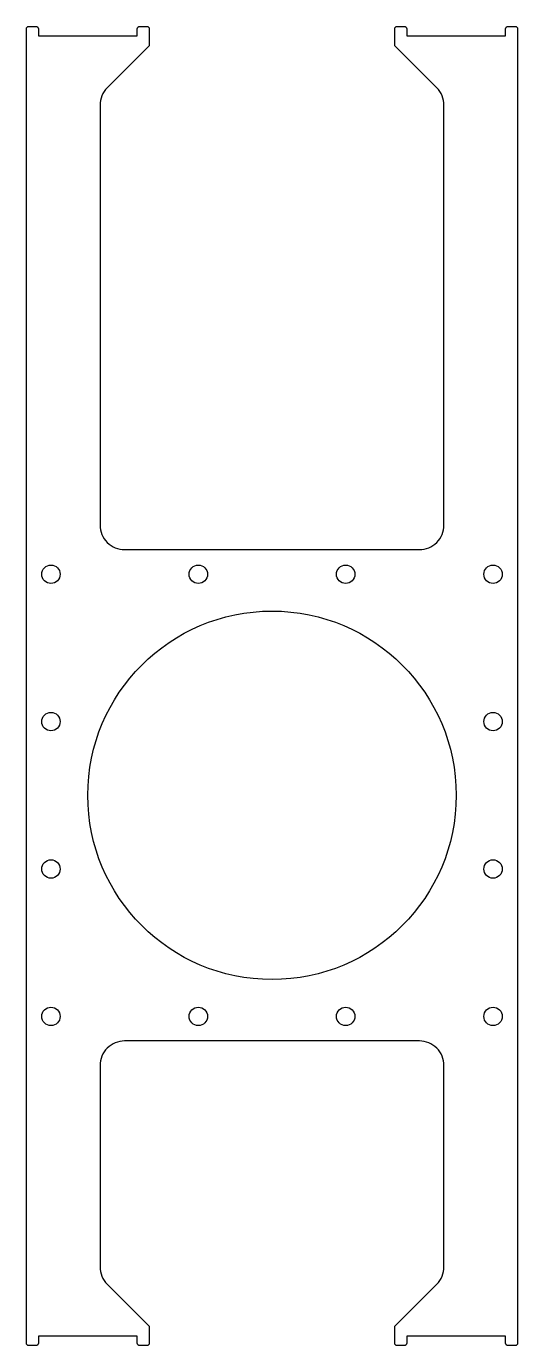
# Model space of a CAD drawing. Extents: x 0 to 200, y -124 to 413.
import ezdxf

# ---------------------------------------------------------------- set-up
doc = ezdxf.new("R2010")
doc.units = 0

msp = doc.modelspace()

# ---------------------------------------------------------------- linework, layer by layer
at = {"layer": '1'}
msp.add_lwpolyline([(200, 412), (200, -123, -0.414214), (199, -124), (196.1, -124, -0.414214), (195.1, -123), (195.1, -120.2), (154.9, -120.2), (154.9, -123, -0.414214), (153.9, -124), (151, -124, -0.414214), (150, -123), (150, -116.48, -0.198912), (150.29, -115.77), (167.07, -98.99, 0.198912), (170, -91.92), (170, -10, 0.414214), (160, 0), (40, 0, 0.414214), (30, -10), (30, -91.92, 0.198912), (32.93, -98.99), (50, -116.06), (50, -123, -0.414214), (49, -124), (46.1, -124, -0.414214), (45.1, -123), (45.1, -120.2), (4.9, -120.2), (4.9, -123, -0.414214), (3.9, -124), (1, -124, -0.414214), (0, -123), (0, 412, -0.414214), (1, 413), (3.9, 413, -0.414214), (4.9, 412), (4.9, 409.2), (45.1, 409.2), (45.1, 412, -0.414214), (46.1, 413), (49, 413, -0.414214), (50, 412), (50, 405.48, -0.198912), (49.71, 404.77), (32.93, 387.99, 0.198912), (30, 380.92), (30, 210, 0.414214), (40, 200), (160, 200, 0.414214), (170, 210), (170, 380.92, 0.198912), (167.07, 387.99), (150.29, 404.77, -0.198912), (150, 405.48), (150, 412, -0.414214), (151, 413), (153.9, 413, -0.414214), (154.9, 412), (154.9, 409.2), (195.1, 409.2), (195.1, 412, -0.414214), (196.1, 413), (199, 413, -0.414214)], format="xyb", close=True, dxfattribs=at)
for centre, radius in [((10, 190), 3.75), ((70, 190), 3.75), ((130, 190), 3.75), ((190, 190), 3.75), ((100, 100), 75), ((10, 130), 3.75), ((190, 130), 3.75), ((10, 70), 3.75), ((190, 70), 3.75), ((10, 10), 3.75), ((70, 10), 3.75), ((130, 10), 3.75), ((190, 10), 3.75)]:
    msp.add_circle(centre, radius, dxfattribs=at)

doc.saveas('drawing.dxf')
